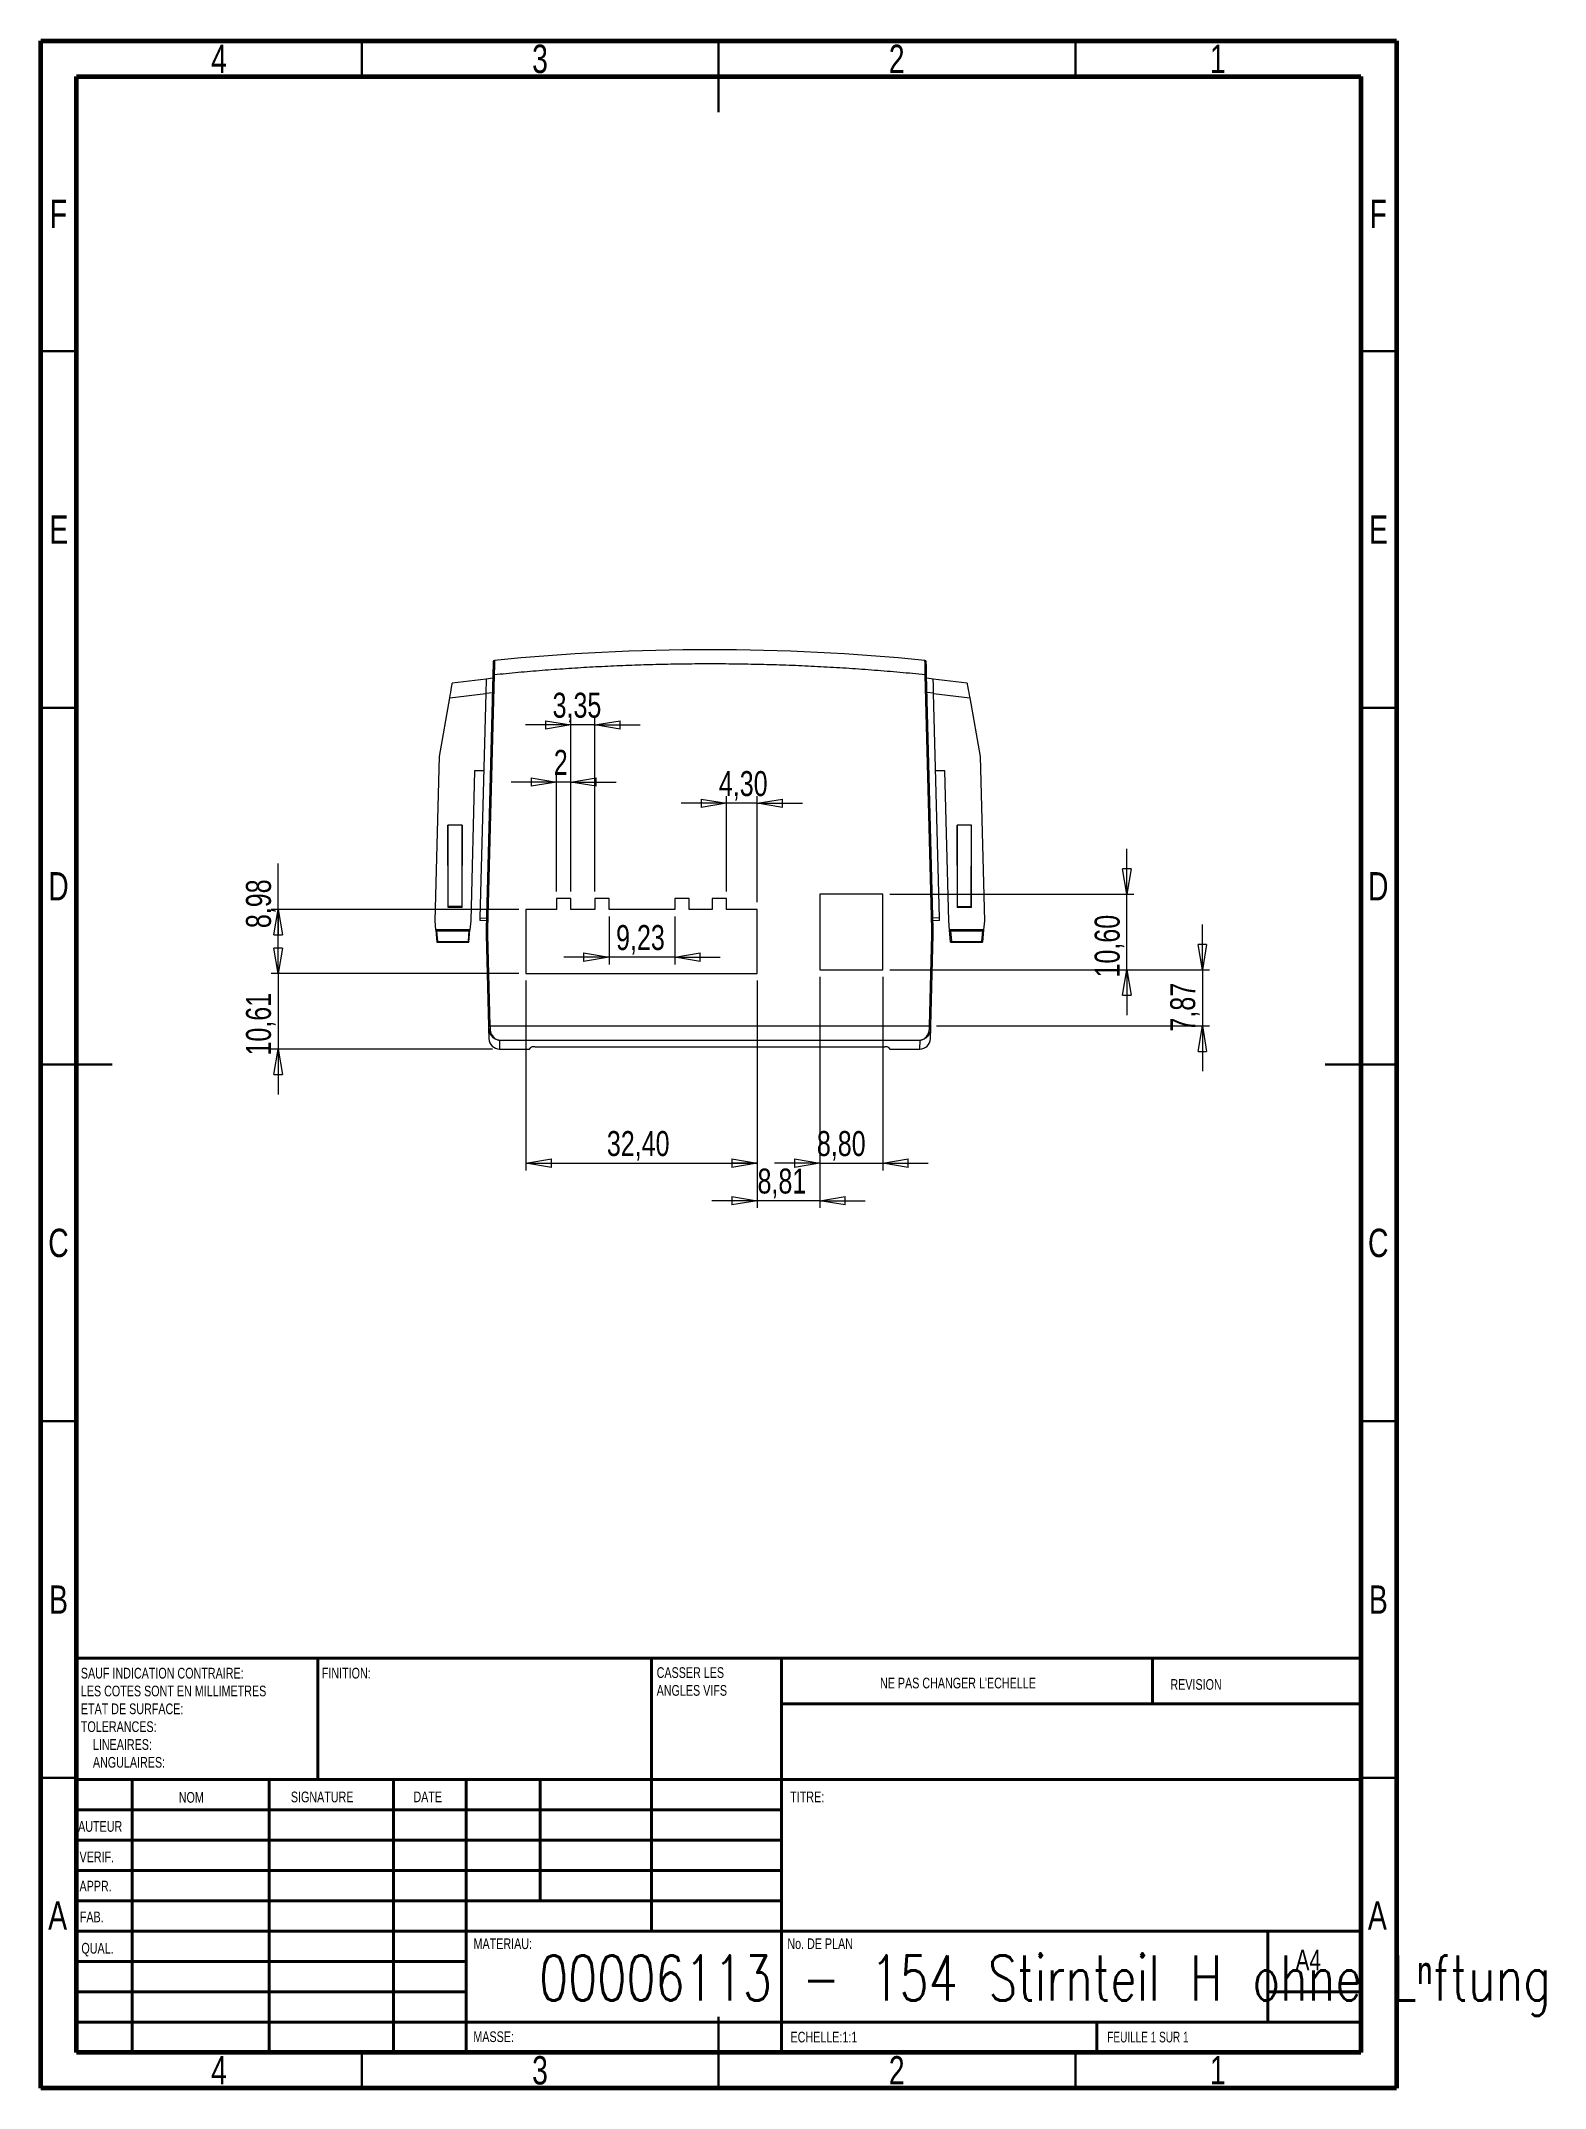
# Model space of a CAD drawing. Header units: millimetres. Extents: x 15 to 226, y 5 to 292.
import ezdxf

# ---------------------------------------------------------------- set-up
doc = ezdxf.new("R2010")
doc.units = ezdxf.units.MM
doc.styles.add('SLDTEXTSTYLE0', font='TXT', dxfattribs={"width": 0.75})
doc.styles.add('SLDTEXTSTYLE1', font='TXT', dxfattribs={"width": 0.7})
doc.styles.add('SLDTEXTSTYLE2', font='TXT', dxfattribs={"width": 0.75, "bigfont": 'bigfont'})
doc.dimstyles.new('SLDDIMSTYLE0', dxfattribs={"dimtxt": 3.5, "dimasz": 3.556, "dimexe": 0, "dimexo": 0.0625, "dimgap": 0.875, "dimtad": 1, "dimrnd": 1e-09, "dimzin": 12, "dimdsep": 46, "dimtxsty": 'SLDTEXTSTYLE0', "dimblk1": 'CLOSED', "dimblk2": 'CLOSED', "dimsah": 1, "dimcen": 0.09, "dimadec": 0, "dimazin": 3, "dimtfac": 1, "dimtmove": 0, "dimatfit": 0, "dimldrblk": 'CLOSED', "dimfxl": 1, "dimfrac": 2, "dimtolj": 1, "dimtzin": 12, "dimarcsym": 0})
doc.dimstyles.new('SLDDIMSTYLE1', dxfattribs={"dimtxt": 3.5, "dimasz": 3.556, "dimexe": 0, "dimexo": 0.0625, "dimgap": 0.875, "dimtad": 1, "dimrnd": 1e-09, "dimzin": 12, "dimdsep": 46, "dimtxsty": 'SLDTEXTSTYLE0', "dimblk1": 'CLOSED', "dimblk2": 'CLOSED', "dimsah": 1, "dimcen": 0.09, "dimadec": 0, "dimazin": 3, "dimtfac": 1, "dimtofl": 0, "dimtmove": 0, "dimatfit": 3, "dimldrblk": 'CLOSED', "dimfxl": 1, "dimfrac": 2, "dimtolj": 1, "dimtzin": 12, "dimarcsym": 0})

# ---------------------------------------------------------------- blocks, each defined once
blk = doc.blocks.new('SW_NOTE_0')
at = {"color": 0, "linetype": 'Continuous', "lineweight": 0, "char_height": 1.5, "attachment_point": 1, "style": 'SLDTEXTSTYLE0'}
for s, insert in [('SAUF INDICATION CONTRAIRE:', (0, 1.93)), ('LES COTES SONT EN MILLIMETRES', (0, -0.57)), ('TOLERANCES:', (0, -5.57)), ('ETAT DE SURFACE:', (0, -3.07)), ('LINEAIRES:', (1.69, -8.07)), ('ANGULAIRES:', (1.69, -10.57))]:
    blk.add_mtext(s, dxfattribs=dict(at, insert=insert))
blk = doc.blocks.new('SW_NOTE_1')
at = {"color": 0, "linetype": 'Continuous', "lineweight": 0, "char_height": 1.5, "attachment_point": 1, "style": 'SLDTEXTSTYLE0'}
for s, insert in [('CASSER LES', (0, 1.93)), ('ANGLES VIFS', (0, -0.57))]:
    blk.add_mtext(s, dxfattribs=dict(at, insert=insert))
blk = doc.blocks.new('_CLOSED')
at = {"color": 0, "linetype": 'ByBlock', "lineweight": -2}
for p, q in [((-1, 0.166667), (0, 0)), ((-1, 0.166667), (-1, -0.166667)), ((0, 0), (-1, -0.166667)), ((0, 0), (-1, 0))]:
    blk.add_line(p, q, dxfattribs=at)
blk = doc.blocks.new('_D')
at = {"color": 7, "linetype": 'Continuous', "lineweight": 0}
for p, q in [((48.25, 161.27), (48.25, 167.62)), ((81.99, 161.27), (47.25, 161.27)), ((48.25, 161.27), (48.25, 150.66)), ((78.29, 150.66), (47.25, 150.66)), ((48.25, 150.66), (48.25, 144.31))]:
    blk.add_line(p, q, dxfattribs=at)
at = {"color": 7, "linetype": 'Continuous', "lineweight": 0, "xscale": 3.556, "yscale": 3.556}
for p, rotation in [((48.25, 161.27, -5.95), 270), ((48.25, 150.66, -5.95), 90)]:
    blk.add_blockref('_CLOSED', p, dxfattribs=dict(at, rotation=rotation))
at = {"color": 7, "linetype": 'Continuous', "lineweight": 0, "insert": (43.74, 149.76), "char_height": 3.5, "attachment_point": 1, "rotation": 90, "style": 'SLDTEXTSTYLE0'}
blk.add_mtext('10,61', dxfattribs=at)
blk = doc.blocks.new('_D_1')
at = {"color": 7, "linetype": 'Continuous', "lineweight": 0}
for p, q in [((82.99, 160.27), (82.99, 133.66)), ((115.39, 160.27), (115.39, 133.66)), ((82.99, 134.66), (115.39, 134.66))]:
    blk.add_line(p, q, dxfattribs=at)
at = {"color": 7, "linetype": 'Continuous', "lineweight": 0, "xscale": 3.556, "yscale": 3.556, "rotation": 180}
blk.add_blockref('_CLOSED', (82.99, 134.66, -5.95), dxfattribs=at)
at = {"color": 7, "linetype": 'Continuous', "lineweight": 0, "xscale": 3.556, "yscale": 3.556}
blk.add_blockref('_CLOSED', (115.39, 134.66, -5.95), dxfattribs=at)
at = {"color": 7, "linetype": 'Continuous', "lineweight": 0, "insert": (94.33, 139.17), "char_height": 3.5, "attachment_point": 1, "style": 'SLDTEXTSTYLE0'}
blk.add_mtext('32,40', dxfattribs=at)
blk = doc.blocks.new('_D_2')
at = {"color": 7, "linetype": 'Continuous', "lineweight": 0}
for p, q in [((48.25, 170.25), (48.25, 176.67)), ((81.99, 170.25), (47.25, 170.25)), ((48.25, 161.27), (48.25, 170.25)), ((81.99, 161.27), (47.25, 161.27))]:
    blk.add_line(p, q, dxfattribs=at)
at = {"color": 7, "linetype": 'Continuous', "lineweight": 0, "xscale": 3.556, "yscale": 3.556}
for p, rotation in [((48.25, 170.25, -5.95), 90), ((48.25, 161.27, -5.95), 270)]:
    blk.add_blockref('_CLOSED', p, dxfattribs=dict(at, rotation=rotation))
at = {"color": 7, "linetype": 'Continuous', "lineweight": 0, "insert": (43.74, 167.62), "char_height": 3.5, "attachment_point": 1, "rotation": 90, "style": 'SLDTEXTSTYLE0'}
blk.add_mtext('8,98', dxfattribs=at)
blk = doc.blocks.new('_D_3')
at = {"color": 7, "linetype": 'Continuous', "lineweight": 0}
for p, q in [((124.2, 160.77), (124.2, 133.66)), ((133, 160.77), (133, 133.66)), ((124.2, 134.66), (117.85, 134.66)), ((124.2, 134.66), (133, 134.66)), ((133, 134.66), (139.35, 134.66))]:
    blk.add_line(p, q, dxfattribs=at)
at = {"color": 7, "linetype": 'Continuous', "lineweight": 0, "xscale": 3.556, "yscale": 3.556}
blk.add_blockref('_CLOSED', (124.2, 134.66, -5.95), dxfattribs=at)
at = {"color": 7, "linetype": 'Continuous', "lineweight": 0, "xscale": 3.556, "yscale": 3.556, "rotation": 180}
blk.add_blockref('_CLOSED', (133, 134.66, -5.95), dxfattribs=at)
at = {"color": 7, "linetype": 'Continuous', "lineweight": 0, "insert": (123.77, 139.17), "char_height": 3.5, "attachment_point": 1, "style": 'SLDTEXTSTYLE0'}
blk.add_mtext('8,80', dxfattribs=at)
blk = doc.blocks.new('_D_4')
at = {"color": 7, "linetype": 'Continuous', "lineweight": 0}
for p, q in [((124.2, 160.77), (124.2, 128.4)), ((115.39, 160.27), (115.39, 128.4)), ((115.39, 129.4), (109.04, 129.4)), ((124.2, 129.4), (115.39, 129.4)), ((124.2, 129.4), (130.55, 129.4))]:
    blk.add_line(p, q, dxfattribs=at)
at = {"color": 7, "linetype": 'Continuous', "lineweight": 0, "xscale": 3.556, "yscale": 3.556}
blk.add_blockref('_CLOSED', (115.39, 129.4, -5.95), dxfattribs=at)
at = {"color": 7, "linetype": 'Continuous', "lineweight": 0, "xscale": 3.556, "yscale": 3.556, "rotation": 180}
blk.add_blockref('_CLOSED', (124.2, 129.4, -5.95), dxfattribs=at)
at = {"color": 7, "linetype": 'Continuous', "lineweight": 0, "insert": (115.45, 133.91), "char_height": 3.5, "attachment_point": 1, "style": 'SLDTEXTSTYLE0'}
blk.add_mtext('8,81', dxfattribs=at)
blk = doc.blocks.new('_D_5')
at = {"color": 7, "linetype": 'Continuous', "lineweight": 0}
for p, q in [((167.22, 172.37), (167.22, 178.72)), ((134, 172.37), (168.22, 172.37)), ((167.22, 161.77), (167.22, 172.37)), ((134, 161.77), (168.22, 161.77)), ((167.22, 161.77), (167.22, 155.42))]:
    blk.add_line(p, q, dxfattribs=at)
at = {"color": 7, "linetype": 'Continuous', "lineweight": 0, "xscale": 3.556, "yscale": 3.556}
for p, rotation in [((167.22, 172.37, -5.95), 270), ((167.22, 161.77, -5.95), 90)]:
    blk.add_blockref('_CLOSED', p, dxfattribs=dict(at, rotation=rotation))
at = {"color": 7, "linetype": 'Continuous', "lineweight": 0, "insert": (162.71, 160.7), "char_height": 3.5, "attachment_point": 1, "rotation": 90, "style": 'SLDTEXTSTYLE0'}
blk.add_mtext('10,60', dxfattribs=at)
blk = doc.blocks.new('_D_6')
at = {"color": 7, "linetype": 'Continuous', "lineweight": 0}
for p, q in [((177.81, 161.77), (177.81, 168.12)), ((134, 161.77), (178.81, 161.77)), ((177.81, 161.77), (177.81, 153.9)), ((140.55, 153.9), (178.81, 153.9)), ((177.81, 153.9), (177.81, 147.55))]:
    blk.add_line(p, q, dxfattribs=at)
at = {"color": 7, "linetype": 'Continuous', "lineweight": 0, "xscale": 3.556, "yscale": 3.556}
for p, rotation in [((177.81, 161.77, -5.95), 270), ((177.81, 153.9, -5.95), 90)]:
    blk.add_blockref('_CLOSED', p, dxfattribs=dict(at, rotation=rotation))
at = {"color": 7, "linetype": 'Continuous', "lineweight": 0, "insert": (173.3, 153.12), "char_height": 3.5, "attachment_point": 1, "rotation": 90, "style": 'SLDTEXTSTYLE0'}
blk.add_mtext('7,87', dxfattribs=at)
blk = doc.blocks.new('_D_7')
at = {"color": 7, "linetype": 'Continuous', "lineweight": 0}
for p, q in [((111.1, 185.12), (104.75, 185.12)), ((111.1, 172.75), (111.1, 186.12)), ((115.39, 185.12), (111.1, 185.12)), ((115.39, 171.25), (115.39, 186.12)), ((115.39, 185.12), (121.74, 185.12))]:
    blk.add_line(p, q, dxfattribs=at)
at = {"color": 7, "linetype": 'Continuous', "lineweight": 0, "xscale": 3.556, "yscale": 3.556}
blk.add_blockref('_CLOSED', (111.1, 185.12, -5.95), dxfattribs=at)
at = {"color": 7, "linetype": 'Continuous', "lineweight": 0, "xscale": 3.556, "yscale": 3.556, "rotation": 180}
blk.add_blockref('_CLOSED', (115.39, 185.12, -5.95), dxfattribs=at)
at = {"color": 7, "linetype": 'Continuous', "lineweight": 0, "insert": (110.03, 189.63), "char_height": 3.5, "attachment_point": 1, "style": 'SLDTEXTSTYLE0'}
blk.add_mtext('4,30', dxfattribs=at)
blk = doc.blocks.new('_D_8')
at = {"color": 7, "linetype": 'Continuous', "lineweight": 0}
for p, q in [((87.28, 188.1), (80.93, 188.1)), ((87.28, 172.75), (87.28, 189.1)), ((89.28, 188.1), (87.28, 188.1)), ((89.28, 172.75), (89.28, 189.1)), ((89.28, 188.1), (95.63, 188.1))]:
    blk.add_line(p, q, dxfattribs=at)
at = {"color": 7, "linetype": 'Continuous', "lineweight": 0, "xscale": 3.556, "yscale": 3.556}
blk.add_blockref('_CLOSED', (87.28, 188.1, -5.95), dxfattribs=at)
at = {"color": 7, "linetype": 'Continuous', "lineweight": 0, "xscale": 3.556, "yscale": 3.556, "rotation": 180}
blk.add_blockref('_CLOSED', (89.28, 188.1, -5.95), dxfattribs=at)
at = {"color": 7, "linetype": 'Continuous', "lineweight": 0, "insert": (86.89, 192.61), "char_height": 3.5, "attachment_point": 1, "style": 'SLDTEXTSTYLE0'}
blk.add_mtext('2', dxfattribs=at)
blk = doc.blocks.new('_D_9')
at = {"color": 7, "linetype": 'Continuous', "lineweight": 0}
for p, q in [((89.28, 196.11), (82.93, 196.11)), ((89.28, 172.75), (89.28, 197.11)), ((92.63, 196.11), (89.28, 196.11)), ((92.63, 172.75), (92.63, 197.11)), ((92.63, 196.11), (98.98, 196.11))]:
    blk.add_line(p, q, dxfattribs=at)
at = {"color": 7, "linetype": 'Continuous', "lineweight": 0, "xscale": 3.556, "yscale": 3.556}
blk.add_blockref('_CLOSED', (89.28, 196.11, -5.95), dxfattribs=at)
at = {"color": 7, "linetype": 'Continuous', "lineweight": 0, "xscale": 3.556, "yscale": 3.556, "rotation": 180}
blk.add_blockref('_CLOSED', (92.63, 196.11, -5.95), dxfattribs=at)
at = {"color": 7, "linetype": 'Continuous', "lineweight": 0, "insert": (86.72, 200.62), "char_height": 3.5, "attachment_point": 1, "style": 'SLDTEXTSTYLE0'}
blk.add_mtext('3,35', dxfattribs=at)
blk = doc.blocks.new('_D_10')
at = {"color": 7, "linetype": 'Continuous', "lineweight": 0}
for p, q in [((94.63, 169.25), (94.63, 162.54)), ((103.86, 169.25), (103.86, 162.54)), ((94.63, 163.54), (88.28, 163.54)), ((103.86, 163.54), (94.63, 163.54)), ((103.86, 163.54), (110.21, 163.54))]:
    blk.add_line(p, q, dxfattribs=at)
at = {"color": 7, "linetype": 'Continuous', "lineweight": 0, "xscale": 3.556, "yscale": 3.556}
blk.add_blockref('_CLOSED', (94.63, 163.54, -5.95), dxfattribs=at)
at = {"color": 7, "linetype": 'Continuous', "lineweight": 0, "xscale": 3.556, "yscale": 3.556, "rotation": 180}
blk.add_blockref('_CLOSED', (103.86, 163.54, -5.95), dxfattribs=at)
at = {"color": 7, "linetype": 'Continuous', "lineweight": 0, "insert": (95.62, 168.05), "char_height": 3.5, "attachment_point": 1, "style": 'SLDTEXTSTYLE0'}
blk.add_mtext('9,23', dxfattribs=at)

msp = doc.modelspace()

# ---------------------------------------------------------------- linework, layer by layer
at = {"color": 7, "linetype": 'Continuous', "lineweight": 60}
for p, q in [((15, 5), (15, 292)), ((15, 292), (205, 292)), ((205, 292), (205, 5)), ((20, 10), (20, 287)), ((20, 287), (200, 287)), ((200, 287), (200, 10)), ((200, 10), (20, 10)), ((205, 5), (15, 5))]:
    msp.add_line(p, q, dxfattribs=at)
at = {"color": 7, "linetype": 'Continuous', "lineweight": 30}
for p, q in [((60, 287), (60, 292)), ((110, 292), (110, 282)), ((110, 287), (110, 292)), ((160, 287), (160, 292)), ((20, 248.5), (15, 248.5)), ((200, 248.5), (205, 248.5)), ((20, 198.5), (15, 198.5)), ((200, 198.5), (205, 198.5)), ((15, 148.5), (25, 148.5)), ((20, 148.5), (15, 148.5)), ((205, 148.5), (195, 148.5)), ((200, 148.5), (205, 148.5)), ((20, 98.5), (15, 98.5)), ((200, 98.5), (205, 98.5)), ((20, 48.5), (15, 48.5)), ((200, 48.5), (205, 48.5)), ((110, 5), (110, 15)), ((60, 10), (60, 5)), ((110, 10), (110, 5)), ((160, 10), (160, 5))]:
    msp.add_line(p, q, dxfattribs=at)
at = {"color": 7, "linetype": 'Continuous', "lineweight": 15}
for p, q in [((77.415, 202.531), (72.665, 201.948)), ((78.346, 203.128), (77.412, 167.458)), ((78.334, 202.644), (77.415, 202.531)), ((78.546, 203.123), (77.612, 167.455)), ((139.885, 167.455), (138.951, 203.123)), ((140.085, 167.458), (139.151, 203.128)), ((140.082, 202.531), (139.163, 202.644)), ((144.832, 201.948), (140.082, 202.531)), ((70.851, 191.658), (72.302, 199.888)), ((72.302, 199.888), (77.362, 200.51)), ((77.363, 200.562), (76.538, 169.04)), ((77.363, 200.562), (78.282, 200.675)), ((140.134, 200.562), (139.215, 200.675)), ((140.959, 169.04), (140.134, 200.562)), ((140.135, 200.51), (145.195, 199.888)), ((145.195, 199.888), (146.646, 191.658)), ((70.248, 168.658), (70.851, 191.658)), ((75.798, 189.658), (75.248, 168.658)), ((77.078, 189.658), (75.798, 189.658)), ((141.699, 189.658), (140.419, 189.658)), ((142.248, 168.658), (141.699, 189.658)), ((146.646, 191.658), (147.248, 168.658)), ((72.101, 170.645), (72.048, 182.075)), ((74.048, 182.075), (72.048, 182.075)), ((72.048, 182.075), (72.048, 170.558)), ((74.048, 182.075), (73.996, 170.645)), ((74.048, 170.558), (74.048, 182.075)), ((143.448, 182.075), (143.448, 170.558)), ((143.501, 170.645), (143.448, 182.075)), ((145.448, 182.075), (143.448, 182.075)), ((145.396, 170.645), (145.448, 182.075)), ((145.448, 170.558), (145.448, 182.075)), ((132.997, 172.369), (124.197, 172.369)), ((124.197, 172.369), (124.197, 161.769)), ((132.997, 161.769), (132.997, 172.369)), ((72.101, 170.645), (72.048, 170.558)), ((72.048, 170.558), (74.048, 170.558)), ((73.996, 170.645), (72.101, 170.645)), ((73.996, 170.645), (74.048, 170.558)), ((87.283, 170.251), (82.991, 170.251)), ((82.991, 170.251), (82.991, 161.269)), ((89.283, 171.751), (87.283, 171.751)), ((87.283, 171.751), (87.283, 170.251)), ((89.283, 170.251), (89.283, 171.751)), ((92.633, 170.251), (89.283, 170.251)), ((94.633, 171.751), (92.633, 171.751)), ((92.633, 171.751), (92.633, 170.251)), ((94.633, 170.251), (94.633, 171.751)), ((103.863, 170.251), (94.633, 170.251)), ((105.863, 171.751), (103.863, 171.751)), ((103.863, 171.751), (103.863, 170.251)), ((105.863, 170.251), (105.863, 171.751)), ((109.096, 170.251), (105.863, 170.251)), ((111.096, 171.751), (109.096, 171.751)), ((109.096, 171.751), (109.096, 170.251)), ((111.096, 170.251), (111.096, 171.751)), ((115.392, 170.251), (111.096, 170.251)), ((115.392, 161.269), (115.392, 170.251)), ((143.448, 170.558), (143.501, 170.645)), ((143.448, 170.558), (145.448, 170.558)), ((143.501, 170.645), (145.396, 170.645)), ((145.396, 170.645), (145.448, 170.558)), ((70.362, 167.358), (70.248, 168.658)), ((70.362, 167.358), (70.465, 167.263)), ((75.135, 167.358), (70.362, 167.358)), ((70.362, 167.358), (70.511, 165.658)), ((70.465, 167.263), (74.997, 167.232)), ((70.465, 167.263), (70.598, 165.753)), ((74.997, 167.232), (74.871, 165.783)), ((74.986, 165.658), (75.135, 167.358)), ((74.997, 167.232), (75.135, 167.358)), ((75.248, 168.658), (75.135, 167.358)), ((76.538, 169.04), (76.528, 168.682)), ((77.444, 168.658), (76.528, 168.682)), ((76.538, 169.04), (77.453, 169.016)), ((77.412, 167.458), (77.412, 166.658)), ((77.412, 166.658), (77.746, 153.893)), ((77.612, 167.455), (77.612, 166.66)), ((77.612, 166.66), (77.946, 153.898)), ((139.55, 153.898), (139.885, 166.66)), ((139.75, 153.893), (140.085, 166.658)), ((139.885, 166.66), (139.885, 167.455)), ((140.959, 169.04), (140.044, 169.016)), ((140.968, 168.682), (140.053, 168.658)), ((140.085, 166.658), (140.085, 167.458)), ((140.968, 168.682), (140.959, 169.04)), ((142.362, 167.358), (142.248, 168.658)), ((142.511, 165.658), (142.362, 167.358)), ((142.362, 167.358), (142.499, 167.232)), ((147.135, 167.358), (142.362, 167.358)), ((142.499, 167.232), (147.032, 167.263)), ((142.499, 167.232), (142.625, 165.783)), ((146.899, 165.753), (147.032, 167.263)), ((147.135, 167.358), (146.986, 165.658)), ((147.032, 167.263), (147.135, 167.358)), ((147.248, 168.658), (147.135, 167.358)), ((70.511, 165.658), (70.598, 165.753)), ((70.511, 165.658), (74.986, 165.658)), ((70.598, 165.753), (74.871, 165.783)), ((74.871, 165.783), (74.986, 165.658)), ((142.511, 165.658), (142.625, 165.783)), ((142.511, 165.658), (146.986, 165.658)), ((142.625, 165.783), (146.899, 165.753)), ((146.899, 165.753), (146.986, 165.658)), ((82.991, 161.269), (115.392, 161.269)), ((124.197, 161.769), (132.997, 161.769)), ((77.756, 153.542), (77.793, 152.127)), ((77.946, 153.898), (139.55, 153.898)), ((139.704, 152.127), (139.741, 153.542)), ((79.26, 151.909), (138.237, 151.909)), ((79.26, 151.909), (79.293, 150.658)), ((79.293, 150.658), (83.498, 150.658)), ((83.498, 150.658), (83.721, 150.925)), ((84.219, 150.973), (133.278, 150.973)), ((133.776, 150.925), (133.998, 150.658)), ((133.998, 150.658), (138.204, 150.658)), ((138.204, 150.658), (138.237, 151.909))]:
    msp.add_line(p, q, dxfattribs=at)
at = {"color": 7, "linetype": 'Continuous', "lineweight": 40}
for p, q in [((20, 65.25), (200, 65.25)), ((20, 65.25), (20, 10)), ((53.8, 48.25), (53.8, 65.25)), ((100.6, 65.25), (100.6, 27)), ((118.8, 65.25), (118.8, 10)), ((170.8, 58.875), (170.8, 65.25)), ((200, 58.875), (118.8, 58.875)), ((200, 48.25), (20, 48.25)), ((27.8, 48.25), (27.8, 10)), ((46.991, 48.25), (46.991, 10)), ((64.399, 48.25), (64.399, 10)), ((74.6, 10), (74.6, 48.25)), ((85, 31.25), (85, 48.25)), ((118.8, 44), (20, 44)), ((118.8, 39.75), (20, 39.75)), ((118.8, 35.5), (20, 35.5)), ((118.8, 31.25), (20, 31.25)), ((74.6, 27), (20, 27)), ((74.6, 27), (200, 27)), ((187, 14.25), (187, 27)), ((74.6, 22.75), (20, 22.75)), ((74.6, 18.5), (20, 18.5)), ((200, 18.5), (187, 18.5)), ((20, 14.25), (200, 14.25)), ((163, 10), (163, 14.25))]:
    msp.add_line(p, q, dxfattribs=at)
at = {"color": 7, "linetype": 'Continuous', "lineweight": 15, "flags": 128}
for points in [[(72.302, 199.888), (72.373, 200.29), (72.441, 200.676), (72.504, 201.033), (72.559, 201.345), (72.604, 201.601), (72.637, 201.791), (72.658, 201.908), (72.665, 201.948)], [(77.415, 202.531), (77.414, 202.494), (77.411, 202.382), (77.406, 202.201), (77.4, 201.957), (77.392, 201.66), (77.383, 201.319), (77.373, 200.949), (77.363, 200.562)], [(78.346, 203.128), (78.35, 203.128), (78.362, 203.128), (78.38, 203.128), (78.405, 203.127), (78.435, 203.126), (78.47, 203.125), (78.507, 203.124), (78.546, 203.123)], [(139.151, 203.128), (139.147, 203.128), (139.135, 203.128), (139.117, 203.128), (139.092, 203.127), (139.062, 203.126), (139.027, 203.125), (138.99, 203.124), (138.951, 203.123)], [(140.134, 200.562), (140.123, 200.949), (140.114, 201.319), (140.105, 201.66), (140.097, 201.957), (140.091, 202.201), (140.086, 202.382), (140.083, 202.494), (140.082, 202.531)], [(144.832, 201.948), (144.839, 201.908), (144.859, 201.791), (144.893, 201.601), (144.938, 201.345), (144.993, 201.033), (145.056, 200.676), (145.124, 200.29), (145.195, 199.888)], [(77.412, 167.458), (77.415, 167.458), (77.424, 167.457), (77.439, 167.457), (77.459, 167.457), (77.484, 167.457), (77.512, 167.456), (77.544, 167.456), (77.577, 167.455), (77.612, 167.455)], [(77.612, 166.66), (77.573, 166.66), (77.536, 166.659), (77.501, 166.659), (77.471, 166.658), (77.446, 166.658), (77.427, 166.658), (77.416, 166.658), (77.412, 166.658)], [(139.885, 167.455), (139.924, 167.456), (139.961, 167.456), (139.996, 167.456), (140.026, 167.457), (140.051, 167.457), (140.069, 167.457), (140.081, 167.458), (140.085, 167.458)], [(139.885, 166.66), (139.919, 166.66), (139.953, 166.659), (139.985, 166.659), (140.013, 166.659), (140.038, 166.658), (140.058, 166.658), (140.073, 166.658), (140.082, 166.658), (140.085, 166.658)], [(77.746, 153.893), (77.75, 153.893), (77.762, 153.894), (77.78, 153.894), (77.805, 153.895), (77.835, 153.895), (77.87, 153.896), (77.907, 153.897), (77.946, 153.898)], [(139.55, 153.898), (139.589, 153.897), (139.627, 153.896), (139.661, 153.895), (139.692, 153.895), (139.717, 153.894), (139.735, 153.894), (139.747, 153.893), (139.75, 153.893)]]:
    msp.add_lwpolyline(points, dxfattribs=at)
at = {"color": 7, "linetype": 'Continuous', "lineweight": 15}
for centre, radius, start, end in [((108.748, -93.342), 300, 84.22728, 95.77272), ((78.594, 204.937), 0.2, 95.77272, 178.5), ((138.903, 204.937), 0.2, 1.5, 84.22728), ((77.901, 153.791), 0.288, 239.78626, 281.02787), ((139.596, 153.791), 0.288, 258.97213, 300.21374)]:
    msp.add_arc(centre, radius, start, end, dxfattribs=at)
for centre, major_axis, ratio, start_param, end_param in [((79.292, 152.166), (-0.039, 1.508), 0.9945182, 1.5707963, 3.1155562), ((138.205, 152.166), (0.039, 1.508), 0.9945182, 3.1676291, 4.712389), ((84.219, 150.92), (0.5, 0), 0.1051042, 1.5707963, 3.0543262), ((133.278, 150.92), (0.5, 0), 0.1051042, 0.0872665, 1.5707963)]:
    msp.add_ellipse(centre, major_axis=major_axis, ratio=ratio, start_param=start_param, end_param=end_param, dxfattribs=at)
for points, knots in [([(78.394, 204.942), (78.394, 204.942), (78.393, 204.895), (78.389, 204.758), (78.388, 204.702), (78.384, 204.57), (78.382, 204.493), (78.375, 204.242), (78.37, 204.039), (78.359, 203.604), (78.353, 203.366), (78.346, 203.128)], [0, 0, 0, 0, 0.25, 0.25, 0.375, 0.375, 0.5, 0.5, 0.75, 0.75, 1, 1, 1, 1]), ([(78.573, 205.097), (78.538, 205.1), (78.468, 205.107), (78.428, 205.042), (78.408, 205.01)], [0, 0, 0, 0, 0.5037889, 1, 1, 1, 1]), ([(138.951, 203.123), (138.36, 203.182), (137.179, 203.301), (135.406, 203.465), (133.632, 203.619), (131.859, 203.762), (130.084, 203.895), (128.309, 204.017), (126.534, 204.128), (124.757, 204.229), (122.981, 204.32), (121.204, 204.399), (119.426, 204.468), (117.648, 204.527), (115.869, 204.574), (114.09, 204.612), (112.31, 204.638), (110.529, 204.654), (108.221, 204.661), (105.385, 204.645), (102.024, 204.588), (98.664, 204.493), (95.306, 204.361), (91.95, 204.19), (88.596, 203.982), (85.244, 203.735), (81.893, 203.453), (79.662, 203.233), (78.546, 203.123)], [0, 0, 0, 0, 0.02943231, 0.05885681, 0.08827456, 0.11768659, 0.14709396, 0.17649772, 0.20589892, 0.2352986, 0.26469782, 0.29409763, 0.32349908, 0.35290322, 0.38231109, 0.41172375, 0.44114225, 0.47056763, 0.50000095, 0.55558852, 0.61115155, 0.66669712, 0.7222323, 0.77776416, 0.83329979, 0.88884626, 0.94441064, 1, 1, 1, 1]), ([(78.574, 205.136), (78.574, 205.136), (78.574, 205.135), (78.573, 205.098), (78.573, 205.096)], [0, 0, 0, 0, 0.961772, 1, 1, 1, 1]), ([(138.951, 203.123), (138.95, 203.171), (138.949, 203.263), (138.947, 203.395), (138.945, 203.516), (138.944, 203.626), (138.943, 203.725), (138.941, 203.813), (138.939, 203.996), (138.935, 204.253), (138.931, 204.527), (138.929, 204.73), (138.927, 204.879), (138.925, 204.995), (138.924, 205.077), (138.923, 205.127), (138.923, 205.133), (138.923, 205.136)], [0, 0, 0, 0, 0.0453469, 0.0875245, 0.1265325, 0.1623707, 0.1950388, 0.2245367, 0.2508643, 0.3815234, 0.5002815, 0.5873881, 0.6729474, 0.7569731, 0.8394799, 0.9204834, 1, 1, 1, 1]), ([(139.089, 205.01), (139.069, 205.042), (139.029, 205.107), (138.959, 205.1), (138.924, 205.097)], [0, 0, 0, 0, 0.4962111, 1, 1, 1, 1]), ([(139.151, 203.128), (139.144, 203.366), (139.138, 203.604), (139.127, 204.039), (139.121, 204.242), (139.115, 204.493), (139.113, 204.57), (139.109, 204.702), (139.108, 204.758), (139.104, 204.895), (139.103, 204.942), (139.103, 204.942)], [0, 0, 0, 0, 0.25, 0.25, 0.5, 0.5, 0.625, 0.625, 0.75, 0.75, 1, 1, 1, 1]), ([(77.756, 153.542), (77.762, 153.289), (77.831, 153.051), (78.029, 152.653), (78.161, 152.486), (78.446, 152.221), (78.604, 152.118), (78.926, 151.972), (79.092, 151.927), (79.26, 151.909)], [0, 0, 0, 0, 0.25, 0.25, 0.5, 0.5, 0.75, 0.75, 1, 1, 1, 1]), ([(77.956, 153.508), (77.957, 153.471), (77.96, 153.396), (77.974, 153.286), (77.995, 153.175), (78.023, 153.065), (78.058, 152.956), (78.123, 152.793), (78.238, 152.581), (78.41, 152.363), (78.609, 152.182), (78.805, 152.055), (79.027, 151.956), (79.174, 151.926), (79.26, 151.909)], [0, 0, 0, 0, 0.0390971, 0.0790847, 0.1201066, 0.1622957, 0.2057744, 0.2506546, 0.36867, 0.5003845, 0.6165697, 0.7500621, 0.8537453, 1, 1, 1, 1]), ([(138.237, 151.909), (138.405, 151.927), (138.57, 151.972), (138.893, 152.118), (139.051, 152.221), (139.336, 152.486), (139.468, 152.653), (139.666, 153.051), (139.735, 153.289), (139.741, 153.542)], [0, 0, 0, 0, 0.25, 0.25, 0.5, 0.5, 0.75, 0.75, 1, 1, 1, 1]), ([(138.237, 151.909), (138.274, 151.915), (138.345, 151.927), (138.445, 151.955), (138.532, 151.986), (138.607, 152.018), (138.729, 152.079), (138.888, 152.182), (139.087, 152.363), (139.258, 152.581), (139.382, 152.808), (139.458, 153.008), (139.503, 153.173), (139.532, 153.339), (139.538, 153.453), (139.541, 153.508)], [0, 0, 0, 0, 0.0636448, 0.1204721, 0.1704823, 0.2136758, 0.2500542, 0.3835244, 0.4997207, 0.6314127, 0.7494396, 0.8161996, 0.8799345, 0.9410486, 1, 1, 1, 1])]:
    msp.add_open_spline(points, degree=3, knots=knots, dxfattribs=at)
at = {"color": 8, "linetype": 'Continuous', "lineweight": 15}
msp.add_open_spline([(78.573, 205.096), (78.572, 205.066), (78.571, 205.003), (78.569, 204.846), (78.567, 204.686), (78.566, 204.553), (78.564, 204.409), (78.562, 204.255), (78.559, 204.083), (78.556, 203.858), (78.552, 203.539), (78.548, 203.275), (78.546, 203.123)], degree=3, knots=[0, 0, 0, 0, 0.1352086, 0.2797534, 0.3536011, 0.4284474, 0.4946541, 0.5642791, 0.6373237, 0.7137908, 0.8347964, 1, 1, 1, 1], dxfattribs=at)
at = {"color": 7, "linetype": 'Continuous', "lineweight": 15}
for points in [[(77.746, 153.893), (77.75, 153.775), (77.753, 153.657), (77.756, 153.542)], [(77.946, 153.898), (77.949, 153.767), (77.953, 153.637), (77.956, 153.508)], [(139.541, 153.508), (139.544, 153.637), (139.547, 153.767), (139.55, 153.898)], [(139.741, 153.542), (139.744, 153.657), (139.747, 153.775), (139.75, 153.893)]]:
    msp.add_open_spline(points, degree=3, dxfattribs=at)

# ---------------------------------------------------------------- block references
at = {"color": 7, "linetype": 'Continuous', "lineweight": 0}
for name, p in [('SW_NOTE_0', (20.594, 61.987)), ('SW_NOTE_1', (101.309, 62.069))]:
    msp.add_blockref(name, p, dxfattribs=at)

# ---------------------------------------------------------------- texts
for s, insert, char_height, attachment_point, style in [('4', (39.96, 291.474), 3.969, 2, 'SLDTEXTSTYLE0'), ('3', (84.96, 291.474), 3.969, 2, 'SLDTEXTSTYLE0'), ('2', (134.96, 291.474), 3.969, 2, 'SLDTEXTSTYLE0'), ('1', (179.96, 291.474), 3.969, 2, 'SLDTEXTSTYLE0'), ('F', (17.458, 269.724), 3.969, 2, 'SLDTEXTSTYLE0'), ('F', (202.458, 269.724), 3.969, 2, 'SLDTEXTSTYLE0'), ('E', (17.508, 225.474), 3.969, 2, 'SLDTEXTSTYLE0'), ('E', (202.508, 225.474), 3.969, 2, 'SLDTEXTSTYLE0'), ('D', (17.453, 175.474), 3.969, 2, 'SLDTEXTSTYLE0'), ('D', (202.453, 175.474), 3.969, 2, 'SLDTEXTSTYLE0'), ('C', (17.459, 125.474), 3.969, 2, 'SLDTEXTSTYLE0'), ('C', (202.459, 125.474), 3.969, 2, 'SLDTEXTSTYLE0'), ('B', (17.471, 75.474), 3.969, 2, 'SLDTEXTSTYLE0'), ('B', (202.471, 75.474), 3.969, 2, 'SLDTEXTSTYLE0'), ('FINITION:', (54.371, 63.919), 1.5, 1, 'SLDTEXTSTYLE0'), ("NE PAS CHANGER L'ECHELLE", (132.615, 62.533), 1.5, 1, 'SLDTEXTSTYLE0'), ('REVISION', (173.328, 62.335), 1.5, 1, 'SLDTEXTSTYLE0'), ('NOM', (34.322, 46.501), 1.5, 1, 'SLDTEXTSTYLE0'), ('SIGNATURE', (50.034, 46.562), 1.5, 1, 'SLDTEXTSTYLE0'), ('DATE', (67.215, 46.576), 1.5, 1, 'SLDTEXTSTYLE0'), ('TITRE:', (120.028, 46.576), 1.5, 1, 'SLDTEXTSTYLE0'), ('AUTEUR', (20.212, 42.43), 1.5, 1, 'SLDTEXTSTYLE0'), ('VERIF.', (20.41, 38.154), 1.5, 1, 'SLDTEXTSTYLE0'), ('APPR.', (20.402, 34.064), 1.5, 1, 'SLDTEXTSTYLE0'), ('A', (17.34, 31.168), 3.969, 2, 'SLDTEXTSTYLE0'), ('FAB.', (20.455, 29.734), 1.5, 1, 'SLDTEXTSTYLE0'), ('A', (202.34, 31.168), 3.969, 2, 'SLDTEXTSTYLE0'), ('MATERIAU:', (75.646, 25.986), 1.5, 1, 'SLDTEXTSTYLE0'), ('No. DE PLAN', (119.631, 25.986), 1.5, 1, 'SLDTEXTSTYLE0'), ('QUAL.', (20.669, 25.35), 1.5, 1, 'SLDTEXTSTYLE0'), ('00006113 - 154 Stirnteil H ohne Lⁿftung', (155.74, 23.607), 6.35, 2, 'SLDTEXTSTYLE2'), ('A4', (190.871, 24.406), 2.9104, 1, 'SLDTEXTSTYLE0'), ('MASSE:', (75.618, 12.949), 1.4986, 1, 'SLDTEXTSTYLE0'), ('ECHELLE:1:1', (120.074, 12.9), 1.5, 1, 'SLDTEXTSTYLE0'), ('FEUILLE 1 SUR 1', (164.478, 12.9), 1.5, 1, 'SLDTEXTSTYLE1'), ('4', (39.96, 9.474), 3.969, 2, 'SLDTEXTSTYLE0'), ('3', (84.96, 9.474), 3.969, 2, 'SLDTEXTSTYLE0'), ('2', (134.96, 9.474), 3.969, 2, 'SLDTEXTSTYLE0'), ('1', (179.96, 9.474), 3.969, 2, 'SLDTEXTSTYLE0')]:
    msp.add_mtext(s, dxfattribs=dict(at, insert=insert, char_height=char_height, attachment_point=attachment_point, style=style))

# ---------------------------------------------------------------- dimensions: what is measured, and where the dimension line sits
for base, p1, p2, dimstyle, picture, middle in [((89.283, 196.107), (92.633, 171.751), (89.283, 171.751), 'SLDDIMSTYLE0', '_D_9', (91.246, 196.107)), ((87.283, 188.101), (89.283, 171.751), (87.283, 171.751), 'SLDDIMSTYLE0', '_D_8', (88.185, 188.101)), ((111.096, 185.119), (115.392, 170.251), (111.096, 171.751), 'SLDDIMSTYLE0', '_D_7', (114.556, 185.119)), ((94.633, 163.536), (103.863, 170.251), (94.633, 170.251), 'SLDDIMSTYLE0', '_D_10', (100.149, 163.536)), ((115.392, 134.658), (82.991, 161.269), (115.392, 161.269), 'SLDDIMSTYLE1', '_D_1', (100.149, 134.658)), ((115.3916, 129.395), (124.1969, 161.7691), (115.3916, 161.2691), 'SLDDIMSTYLE0', '_D_4', (119.9716, 129.395)), ((132.997, 134.658), (124.197, 161.769), (132.997, 161.769), 'SLDDIMSTYLE0', '_D_3', (128.291, 134.658))]:
    dim = msp.add_linear_dim(base=base, p1=p1, p2=p2, dimstyle=dimstyle, dxfattribs=at)
    dim.commit()
    dim.dimension.update_dxf_attribs({"geometry": picture, "text_midpoint": middle, "dimtype": 160})
for base, p1, p2, dimstyle, picture, middle in [((167.219, 172.369), (132.997, 161.769), (132.997, 172.369), 'SLDDIMSTYLE0', '_D_5', (167.219, 166.518)), ((48.248, 170.251), (82.991, 161.269), (82.991, 170.251), 'SLDDIMSTYLE1', '_D_2', (48.248, 172.145)), ((48.248, 150.658), (82.991, 161.269), (79.293, 150.658), 'SLDDIMSTYLE0', '_D', (48.248, 155.579)), ((177.814, 153.898), (132.997, 161.769), (139.55, 153.898), 'SLDDIMSTYLE0', '_D_6', (177.814, 157.649))]:
    dim = msp.add_linear_dim(base=base, p1=p1, p2=p2, angle=90, dimstyle=dimstyle, dxfattribs=at)
    dim.commit()
    dim.dimension.update_dxf_attribs({"geometry": picture, "text_midpoint": middle, "dimtype": 160})

doc.saveas('drawing.dxf')
